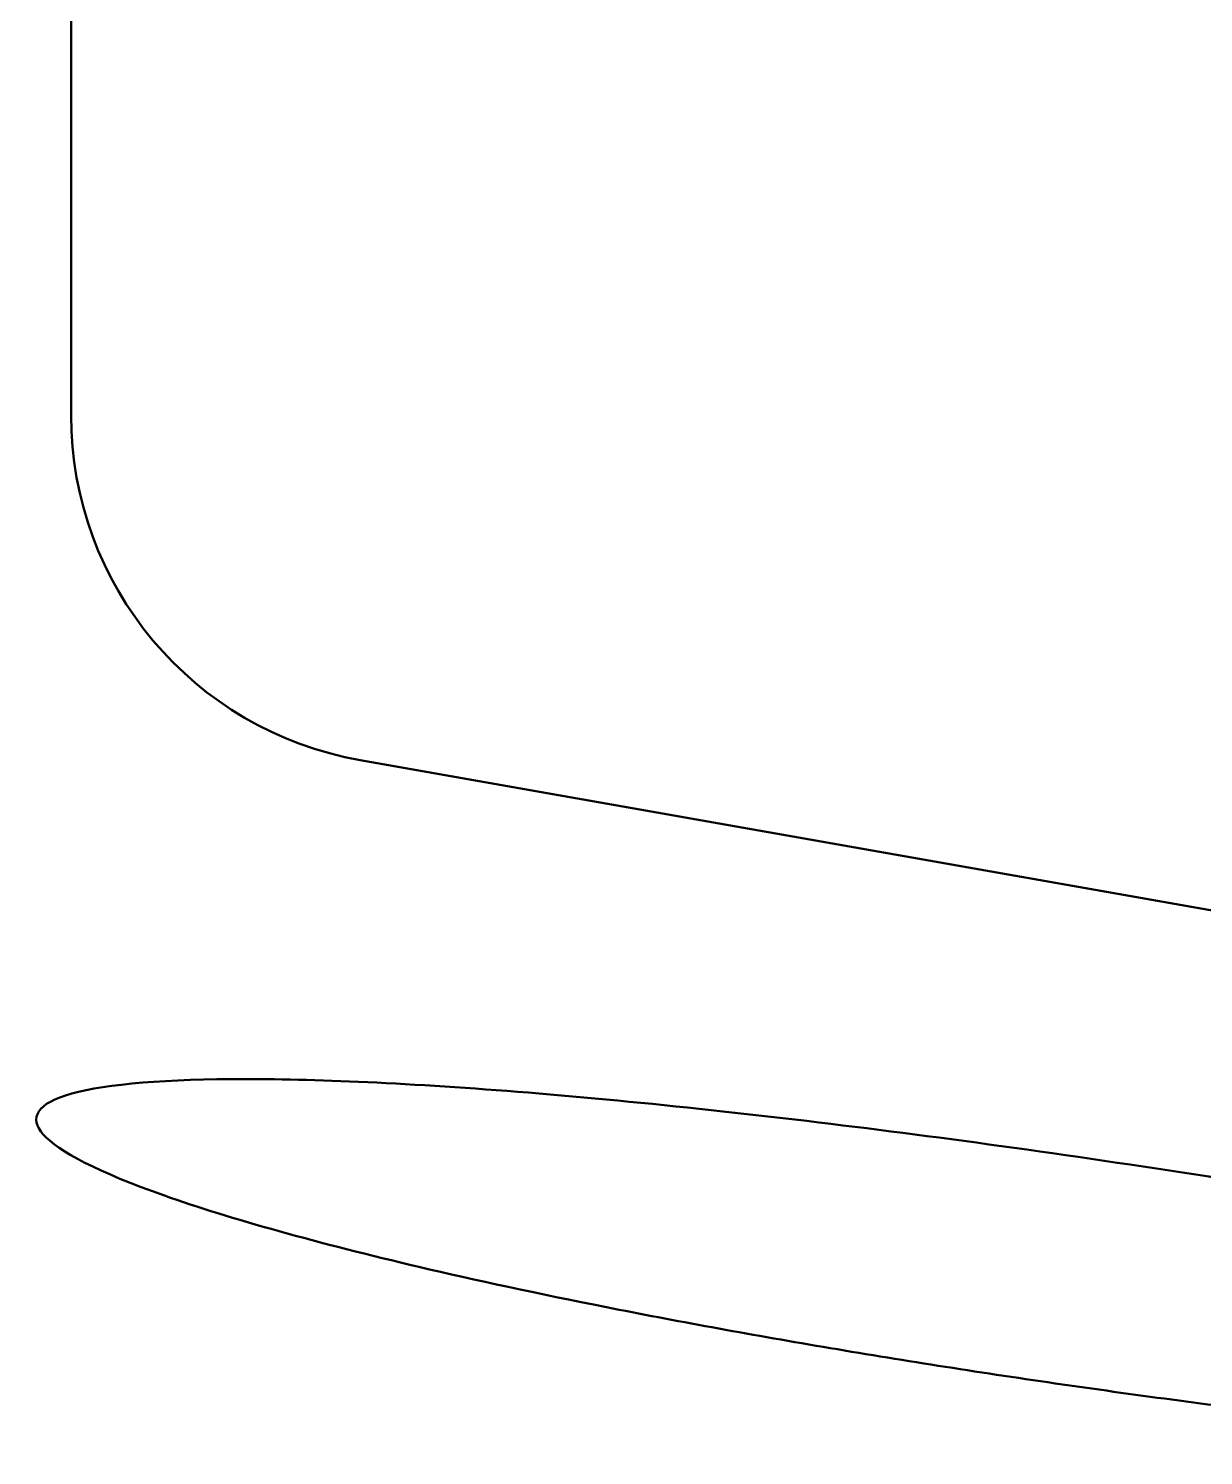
# Model space of a CAD drawing. Header units: millimetres. Extents: x 2725 to 10524, y 7125 to 11639.
# Drawn here: x 5061.41 to 5063.088, y 11276.967 to 11279.004 of the extents above; entities that cross this region are included whole.
import ezdxf

# ---------------------------------------------------------------- set-up
doc = ezdxf.new("R2010")
doc.units = ezdxf.units.MM
doc.header["$LTSCALE"] = 4
doc.layers.add('Visible (ISO)', color=7, linetype='Continuous', lineweight=50)

msp = doc.modelspace()

# ---------------------------------------------------------------- linework, layer by layer
at = {"layer": 'Visible (ISO)'}
for p, q in [((5061.4703, 11281.0539), (5061.4703, 11278.4518)), ((5061.8835, 11277.9594), (5063.331, 11277.7041))]:
    msp.add_line(p, q, dxfattribs=at)
msp.add_arc((5061.9703, 11278.4518), 0.5, 180, 260, dxfattribs=at)
msp.add_open_spline([(5064.5997, 11276.9668), (5064.6142, 11276.9733), (5064.621, 11276.981), (5064.6192, 11277.0003), (5064.6064, 11277.0125), (5064.5609, 11277.0387), (5064.5266, 11277.0535), (5064.4351, 11277.0859), (5064.378, 11277.1034), (5064.2443, 11277.14), (5064.1676, 11277.1592), (5064.0009, 11277.1977), (5063.9108, 11277.2171), (5063.6553, 11277.2691), (5063.463, 11277.3047), (5063.0656, 11277.3707), (5062.8604, 11277.401), (5062.4936, 11277.4487), (5062.3057, 11277.4696), (5061.9726, 11277.4973), (5061.8274, 11277.5042), (5061.6093, 11277.5042), (5061.5211, 11277.4973), (5061.4213, 11277.4696), (5061.4095, 11277.4487), (5061.4519, 11277.401), (5061.5102, 11277.3707), (5061.6971, 11277.3047), (5061.8257, 11277.2691), (5061.9673, 11277.236), (5062.0477, 11277.2171), (5062.1377, 11277.1977), (5062.3322, 11277.1592), (5062.4366, 11277.14), (5062.6526, 11277.1034), (5062.7645, 11277.0859), (5062.9876, 11277.0535), (5063.0989, 11277.0387), (5063.3115, 11277.0125), (5063.4197, 11277.0003), (5063.5892, 11276.9831), (5063.6521, 11276.9772), (5063.7132, 11276.9719)], degree=3, knots=[-6.424683, -6.424683, -6.424683, -6.424683, -6.165741, -6.165741, -5.843627, -5.843627, -5.518651, -5.518651, -5.193675, -5.193675, -4.868699, -4.868699, -4.543723, -4.543723, -3.970715, -3.970715, -3.397707, -3.397707, -2.834784, -2.834784, -2.271861, -2.271861, -1.708938, -1.708938, -1.146015, -1.146015, -0.573008, -0.573008, 0, 0, 0, 0.324976, 0.324976, 0.649952, 0.649952, 0.974929, 0.974929, 1.299905, 1.299905, 1.622018, 1.622018, 1.815464, 1.815464, 1.815464, 1.815464], dxfattribs=at)

doc.saveas('drawing.dxf')
